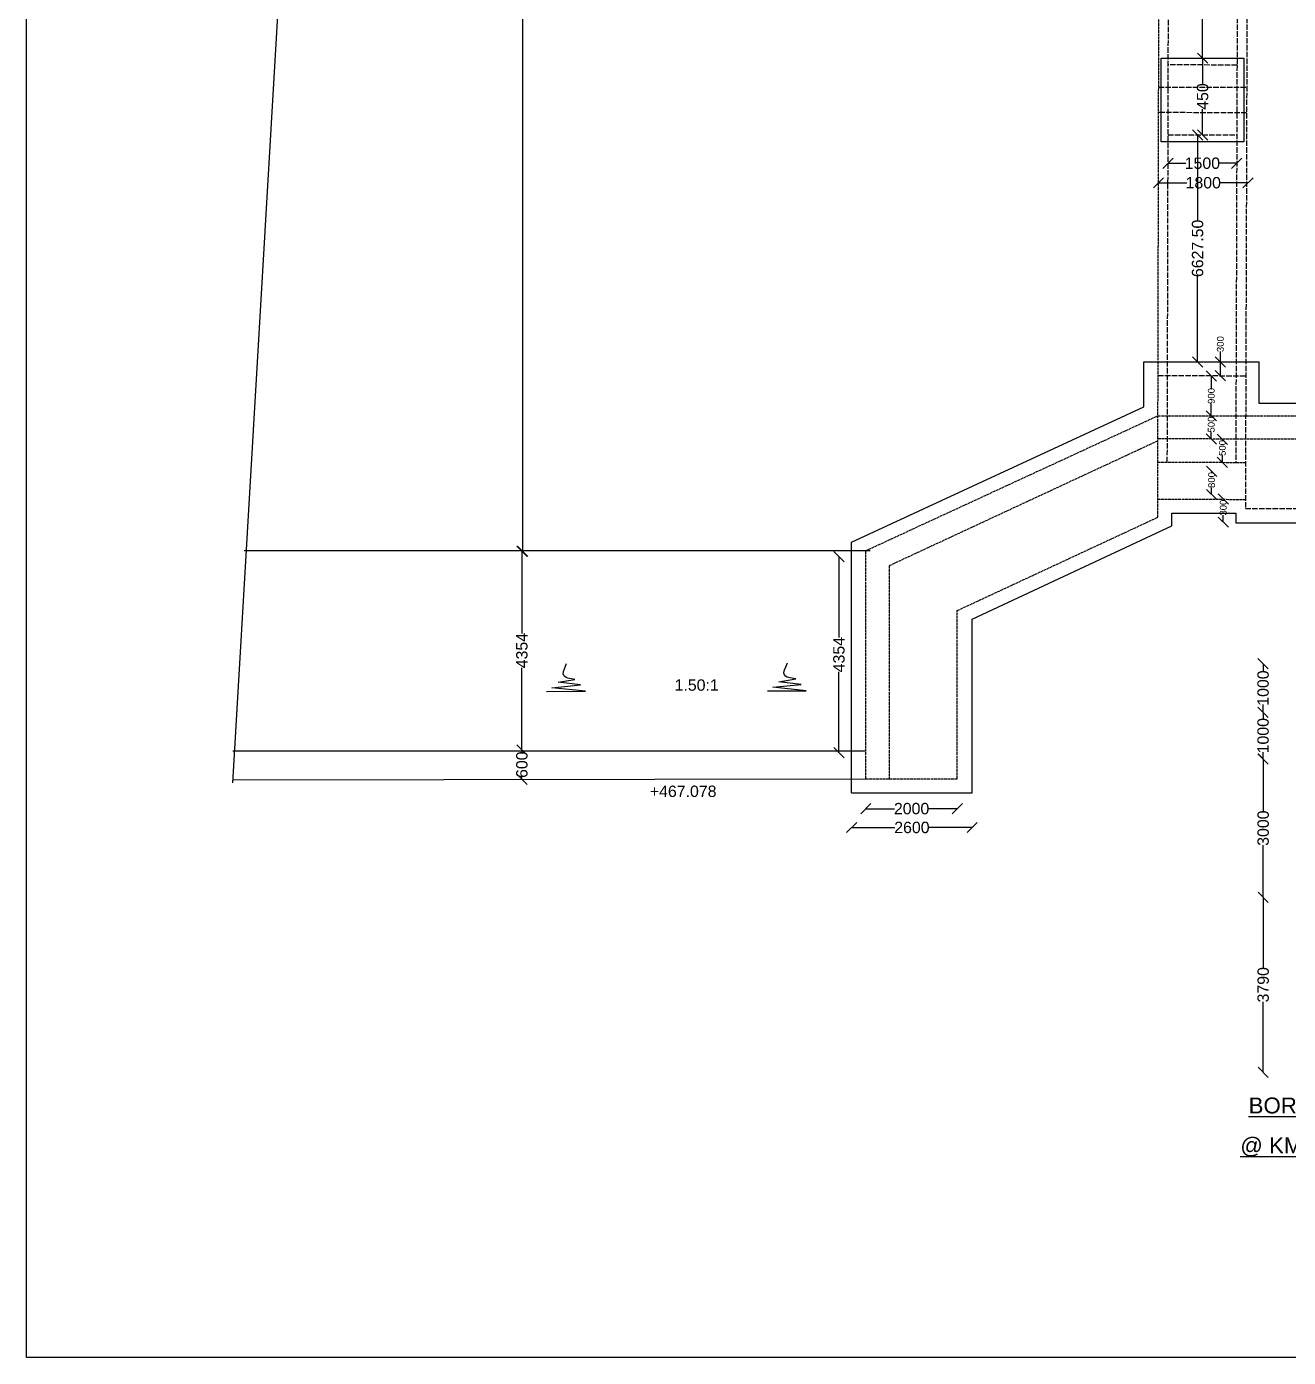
# Model space of a CAD drawing. Header units: feet. Extents: x 5124 to 2925857, y 2311 to 44697474.
# Drawn here: x 2810208 to 2837952, y 44609612 to 44638865 of the extents above; entities that cross this region are included whole.
import ezdxf

# ---------------------------------------------------------------- set-up
doc = ezdxf.new("R2010")
doc.units = ezdxf.units.FT
doc.header["$MEASUREMENT"] = 0
doc.linetypes.add('ACAD_ISO02W100', pattern=[15, 12, -3])
doc.layers.add('DRAWING', color=2, linetype='Continuous')
doc.layers.add('TEXT', color=7, linetype='Continuous')
doc.styles.add('Annotative', font='arial.ttf')
doc.styles.get("Standard").update_dxf_attribs({"font": 'arial.ttf', "height": 250})
doc.dimstyles.get("Standard").update_dxf_attribs({"dimtxt": 250, "dimasz": 225, "dimexe": 0.18, "dimexo": 0.0625, "dimgap": 0.09, "dimtad": 0, "dimdec": 0, "dimzin": 0, "dimdsep": 46, "dimtxsty": 'Standard', "dimblk": 'OBLIQUE', "dimcen": 0.09, "dimse1": 1, "dimse2": 1, "dimadec": 0, "dimazin": 0, "dimtfac": 1, "dimtdec": 0, "dimtofl": 0, "dimtmove": 0, "dimatfit": 3, "dimfxl": 1, "dimtolj": 1, "dimtzin": 0, "dimarcsym": 0})

# ---------------------------------------------------------------- blocks, each defined once
blk = doc.blocks.new('_Oblique')
at = {"color": 0, "linetype": 'ByBlock', "lineweight": -2}
blk.add_line((-0.5, -0.5), (0.5, 0.5), dxfattribs=at)
blk = doc.blocks.new('*D35')
at = {"layer": 'Defpoints', "color": 0, "transparency": 16777216}
for p in [(2820309, 44661533), (2820309, 44627333), (2821118, 44627333)]:
    blk.add_point(p, dxfattribs=at)
at = {"layer": 'TEXT', "color": 0, "lineweight": -2, "transparency": 16777216}
for p, q in [((2821118, 44661533), (2821118, 44644903)), ((2821118, 44627333), (2821118, 44643963))]:
    blk.add_line(p, q, dxfattribs=at)
at = {"layer": 'TEXT', "color": 0, "lineweight": -2, "transparency": 16777216, "xscale": 225, "yscale": 225, "zscale": 225}
for p, rotation in [((2821118, 44661533), 90), ((2821118, 44627333), 270)]:
    blk.add_blockref('_Oblique', p, dxfattribs=dict(at, rotation=rotation))
at = {"layer": 'TEXT', "color": 0, "transparency": 16777216, "insert": (2821118, 44644433), "char_height": 250, "attachment_point": 5, "rotation": 90}
blk.add_mtext('\\A1;33700', dxfattribs=at)
blk = doc.blocks.new('*D36')
at = {"layer": 'Defpoints', "color": 0, "transparency": 16777216}
for p in [(2821118, 44627333), (2821099, 44622963), (2821118, 44622963)]:
    blk.add_point(p, dxfattribs=at)
at = {"layer": 'TEXT', "color": 0, "lineweight": -2, "transparency": 16777216}
for p, q in [((2821099, 44627333), (2821099, 44625526)), ((2821099, 44622963), (2821099, 44624770))]:
    blk.add_line(p, q, dxfattribs=at)
at = {"layer": 'TEXT', "color": 0, "lineweight": -2, "transparency": 16777216, "xscale": 225, "yscale": 225, "zscale": 225}
for p, rotation in [((2821099, 44627333), 90), ((2821099, 44622963), 270)]:
    blk.add_blockref('_Oblique', p, dxfattribs=dict(at, rotation=rotation))
at = {"layer": 'TEXT', "color": 0, "transparency": 16777216, "insert": (2821099, 44625148), "char_height": 250, "attachment_point": 5, "rotation": 90}
blk.add_mtext('\\A1;4354', dxfattribs=at)
blk = doc.blocks.new('*D37')
at = {"layer": 'Defpoints', "color": 0, "transparency": 16777216}
for p in [(2821118, 44622963), (2821099, 44622318), (2821119, 44622318)]:
    blk.add_point(p, dxfattribs=at)
at = {"layer": 'TEXT', "color": 0, "lineweight": -2, "transparency": 16777216}
for p, q in [((2821099, 44622963), (2821099, 44622917)), ((2821099, 44622318), (2821099, 44622364))]:
    blk.add_line(p, q, dxfattribs=at)
at = {"layer": 'TEXT', "color": 0, "lineweight": -2, "transparency": 16777216, "xscale": 225, "yscale": 225, "zscale": 225}
for p, rotation in [((2821099, 44622963), 90), ((2821099, 44622318), 270)]:
    blk.add_blockref('_Oblique', p, dxfattribs=dict(at, rotation=rotation))
at = {"layer": 'TEXT', "color": 0, "transparency": 16777216, "insert": (2821099, 44622640), "char_height": 250, "attachment_point": 5, "rotation": 90}
blk.add_mtext('\\A1;600', dxfattribs=at)
blk = doc.blocks.new('*D38')
at = {"layer": 'Defpoints', "color": 0, "transparency": 16777216}
for p in [(2827704, 44627216), (2828070, 44627216), (2827704, 44622905)]:
    blk.add_point(p, dxfattribs=at)
at = {"layer": 'TEXT', "color": 0, "lineweight": -2, "transparency": 16777216}
for p, q in [((2828070, 44627216), (2828070, 44625438)), ((2828070, 44622905), (2828070, 44624682))]:
    blk.add_line(p, q, dxfattribs=at)
at = {"layer": 'TEXT', "color": 0, "lineweight": -2, "transparency": 16777216, "xscale": 225, "yscale": 225, "zscale": 225}
for p, rotation in [((2828070, 44627216), 90), ((2828070, 44622905), 270)]:
    blk.add_blockref('_Oblique', p, dxfattribs=dict(at, rotation=rotation))
at = {"layer": 'TEXT', "color": 0, "transparency": 16777216, "insert": (2828070, 44625060), "char_height": 250, "attachment_point": 5, "rotation": 90}
blk.add_mtext('\\A1;4354', dxfattribs=at)
blk = doc.blocks.new('*D39')
at = {"layer": 'Defpoints', "color": 0, "transparency": 16777216}
for p in [(2828662, 44622329), (2830672, 44622329), (2830672, 44621674)]:
    blk.add_point(p, dxfattribs=at)
at = {"layer": 'TEXT', "color": 0, "lineweight": -2, "transparency": 16777216}
for p, q in [((2828662, 44621674), (2829292, 44621674)), ((2830672, 44621674), (2830042, 44621674))]:
    blk.add_line(p, q, dxfattribs=at)
at = {"layer": 'TEXT', "color": 0, "lineweight": -2, "transparency": 16777216, "xscale": 225, "yscale": 225, "zscale": 225, "rotation": 180}
blk.add_blockref('_Oblique', (2828662, 44621674), dxfattribs=at)
at = {"layer": 'TEXT', "color": 0, "lineweight": -2, "transparency": 16777216, "xscale": 225, "yscale": 225, "zscale": 225}
blk.add_blockref('_Oblique', (2830672, 44621674), dxfattribs=at)
at = {"layer": 'TEXT', "color": 0, "transparency": 16777216, "insert": (2829667, 44621674), "char_height": 250, "attachment_point": 5}
blk.add_mtext('\\A1;2000', dxfattribs=at)
blk = doc.blocks.new('*D40')
at = {"layer": 'Defpoints', "color": 0, "transparency": 16777216}
for p in [(2828347, 44622019), (2831000, 44622019), (2828347, 44621260)]:
    blk.add_point(p, dxfattribs=at)
at = {"layer": 'TEXT', "color": 0, "lineweight": -2, "transparency": 16777216}
for p, q in [((2828347, 44621260), (2829298, 44621260)), ((2831000, 44621260), (2830049, 44621260))]:
    blk.add_line(p, q, dxfattribs=at)
at = {"layer": 'TEXT', "color": 0, "lineweight": -2, "transparency": 16777216, "xscale": 225, "yscale": 225, "zscale": 225, "rotation": 180}
blk.add_blockref('_Oblique', (2828347, 44621260), dxfattribs=at)
at = {"layer": 'TEXT', "color": 0, "lineweight": -2, "transparency": 16777216, "xscale": 225, "yscale": 225, "zscale": 225}
blk.add_blockref('_Oblique', (2831000, 44621260), dxfattribs=at)
at = {"layer": 'TEXT', "color": 0, "transparency": 16777216, "insert": (2829674, 44621260), "char_height": 250, "attachment_point": 5}
blk.add_mtext('\\A1;2600', dxfattribs=at)
blk = doc.blocks.new('*D45')
at = {"layer": 'Defpoints', "color": 0, "transparency": 16777216}
for p in [(2836080, 44643523), (2836066, 44638171), (2836066, 44638171)]:
    blk.add_point(p, dxfattribs=at)
at = {"layer": 'TEXT', "color": 0, "lineweight": -2, "transparency": 16777216}
for p, q in [((2836066, 44643523), (2836066, 44641464)), ((2836066, 44638171), (2836066, 44640231))]:
    blk.add_line(p, q, dxfattribs=at)
at = {"layer": 'TEXT', "color": 0, "lineweight": -2, "transparency": 16777216, "xscale": 225, "yscale": 225, "zscale": 225}
for p, rotation in [((2836066, 44643523), 90), ((2836066, 44638171), 270)]:
    blk.add_blockref('_Oblique', p, dxfattribs=dict(at, rotation=rotation))
at = {"layer": 'TEXT', "color": 0, "transparency": 16777216, "insert": (2836066, 44640847), "char_height": 250, "attachment_point": 5, "rotation": 90}
blk.add_mtext('\\A1;6627.50', dxfattribs=at)
blk = doc.blocks.new('*D46')
at = {"layer": 'Defpoints', "color": 0, "transparency": 16777216}
for p in [(2836066, 44638171), (2836061, 44636485), (2836066, 44636485)]:
    blk.add_point(p, dxfattribs=at)
at = {"layer": 'TEXT', "color": 0, "lineweight": -2, "transparency": 16777216}
for p, q in [((2836066, 44638171), (2836066, 44637609)), ((2836066, 44636485), (2836066, 44637047))]:
    blk.add_line(p, q, dxfattribs=at)
at = {"layer": 'TEXT', "color": 0, "lineweight": -2, "transparency": 16777216, "xscale": 225, "yscale": 225, "zscale": 225}
for p, rotation in [((2836066, 44638171), 90), ((2836066, 44636485), 270)]:
    blk.add_blockref('_Oblique', p, dxfattribs=dict(at, rotation=rotation))
at = {"layer": 'TEXT', "color": 0, "transparency": 16777216, "insert": (2836066, 44637328), "char_height": 250, "attachment_point": 5, "rotation": 90}
blk.add_mtext('\\A1;450', dxfattribs=at)
blk = doc.blocks.new('*D47')
at = {"layer": 'Defpoints', "color": 0, "transparency": 16777216}
for p in [(2835095, 44635432), (2837065, 44635432), (2837065, 44635432)]:
    blk.add_point(p, dxfattribs=at)
at = {"layer": 'TEXT', "color": 0, "lineweight": -2, "transparency": 16777216}
for p, q in [((2835095, 44635432), (2835719, 44635432)), ((2837065, 44635432), (2836441, 44635432))]:
    blk.add_line(p, q, dxfattribs=at)
at = {"layer": 'TEXT', "color": 0, "lineweight": -2, "transparency": 16777216, "xscale": 225, "yscale": 225, "zscale": 225, "rotation": 180}
blk.add_blockref('_Oblique', (2835095, 44635432), dxfattribs=at)
at = {"layer": 'TEXT', "color": 0, "lineweight": -2, "transparency": 16777216, "xscale": 225, "yscale": 225, "zscale": 225}
blk.add_blockref('_Oblique', (2837065, 44635432), dxfattribs=at)
at = {"layer": 'TEXT', "color": 0, "transparency": 16777216, "insert": (2836080, 44635432), "char_height": 250, "attachment_point": 5}
blk.add_mtext('\\A1;1800', dxfattribs=at)
blk = doc.blocks.new('*D48')
at = {"layer": 'Defpoints', "color": 0, "transparency": 16777216}
for p in [(2835306, 44635865), (2836815, 44635861), (2836815, 44635861)]:
    blk.add_point(p, dxfattribs=at)
at = {"layer": 'TEXT', "color": 0, "lineweight": -2, "transparency": 16777216}
for p, q in [((2835306, 44635861), (2835699, 44635861)), ((2836815, 44635861), (2836422, 44635861))]:
    blk.add_line(p, q, dxfattribs=at)
at = {"layer": 'TEXT', "color": 0, "lineweight": -2, "transparency": 16777216, "xscale": 225, "yscale": 225, "zscale": 225, "rotation": 180}
blk.add_blockref('_Oblique', (2835306, 44635861), dxfattribs=at)
at = {"layer": 'TEXT', "color": 0, "lineweight": -2, "transparency": 16777216, "xscale": 225, "yscale": 225, "zscale": 225}
blk.add_blockref('_Oblique', (2836815, 44635861), dxfattribs=at)
at = {"layer": 'TEXT', "color": 0, "transparency": 16777216, "insert": (2836061, 44635861), "char_height": 250, "attachment_point": 5}
blk.add_mtext('\\A1;1500', dxfattribs=at)
blk = doc.blocks.new('*D49')
at = {"layer": 'Defpoints', "color": 0, "transparency": 16777216}
for p in [(2836066, 44636485), (2835956, 44631495), (2836066, 44631495)]:
    blk.add_point(p, dxfattribs=at)
at = {"layer": 'TEXT', "color": 0, "lineweight": -2, "transparency": 16777216}
for p, q in [((2835956, 44636485), (2835956, 44634607)), ((2835956, 44631495), (2835956, 44633374))]:
    blk.add_line(p, q, dxfattribs=at)
at = {"layer": 'TEXT', "color": 0, "lineweight": -2, "transparency": 16777216, "xscale": 225, "yscale": 225, "zscale": 225}
for p, rotation in [((2835956, 44636485), 90), ((2835956, 44631495), 270)]:
    blk.add_blockref('_Oblique', p, dxfattribs=dict(at, rotation=rotation))
at = {"layer": 'TEXT', "color": 0, "transparency": 16777216, "insert": (2835956, 44633990), "char_height": 250, "attachment_point": 5, "rotation": 90}
blk.add_mtext('\\A1;6627.50', dxfattribs=at)
blk = doc.blocks.new('*D50')
at = {"layer": 'Defpoints', "color": 0, "transparency": 16777216}
for p in [(2836456, 44631495), (2836456, 44631495), (2836456, 44631192)]:
    blk.add_point(p, dxfattribs=at)
at = {"layer": 'TEXT', "color": 0, "lineweight": -2, "transparency": 16777216}
for p, q in [((2836456, 44631495), (2836456, 44631720)), ((2836456, 44631192), (2836456, 44631495))]:
    blk.add_line(p, q, dxfattribs=at)
at = {"layer": 'TEXT', "color": 0, "lineweight": -2, "transparency": 16777216, "xscale": 225, "yscale": 225, "zscale": 225}
for p, rotation in [((2836456, 44631495), 90), ((2836456, 44631192), 270)]:
    blk.add_blockref('_Oblique', p, dxfattribs=dict(at, rotation=rotation))
at = {"layer": 'TEXT', "color": 0, "transparency": 16777216, "insert": (2836456, 44631886), "char_height": 150, "attachment_point": 5, "rotation": 90, "style": 'Annotative'}
blk.add_mtext('\\A1;300', dxfattribs=at)
blk = doc.blocks.new('*D51')
at = {"layer": 'Defpoints', "color": 0, "transparency": 16777216}
for p in [(2836257, 44631183), (2836454, 44631183), (2836454, 44630310)]:
    blk.add_point(p, dxfattribs=at)
at = {"layer": 'TEXT', "color": 0, "lineweight": -2, "transparency": 16777216}
for p, q in [((2836257, 44631183), (2836257, 44630912)), ((2836257, 44630310), (2836257, 44630581))]:
    blk.add_line(p, q, dxfattribs=at)
at = {"layer": 'TEXT', "color": 0, "lineweight": -2, "transparency": 16777216, "xscale": 225, "yscale": 225, "zscale": 225}
for p, rotation in [((2836257, 44631183), 90), ((2836257, 44630310), 270)]:
    blk.add_blockref('_Oblique', p, dxfattribs=dict(at, rotation=rotation))
at = {"layer": 'TEXT', "color": 0, "transparency": 16777216, "insert": (2836257, 44630746), "char_height": 150, "attachment_point": 5, "rotation": 90, "style": 'Annotative'}
blk.add_mtext('\\A1;900', dxfattribs=at)
blk = doc.blocks.new('*D52')
at = {"layer": 'Defpoints', "color": 0, "transparency": 16777216}
for p in [(2836257, 44630310), (2836256, 44629800), (2836256, 44629800)]:
    blk.add_point(p, dxfattribs=at)
at = {"layer": 'TEXT', "color": 0, "lineweight": -2, "transparency": 16777216}
for p, q in [((2836256, 44630310), (2836256, 44630283)), ((2836256, 44629800), (2836256, 44629952))]:
    blk.add_line(p, q, dxfattribs=at)
at = {"layer": 'TEXT', "color": 0, "lineweight": -2, "transparency": 16777216, "xscale": 225, "yscale": 225, "zscale": 225}
for p, rotation in [((2836256, 44630310), 90), ((2836256, 44629800), 270)]:
    blk.add_blockref('_Oblique', p, dxfattribs=dict(at, rotation=rotation))
at = {"layer": 'TEXT', "color": 0, "transparency": 16777216, "insert": (2836256, 44630118), "char_height": 150, "attachment_point": 5, "rotation": 90, "style": 'Annotative'}
blk.add_mtext('\\A1;500', dxfattribs=at)
blk = doc.blocks.new('*D56')
at = {"layer": 'Defpoints', "color": 0, "transparency": 16777216}
for p in [(2836502, 44629795), (2836501, 44629285), (2836501, 44629285)]:
    blk.add_point(p, dxfattribs=at)
at = {"layer": 'TEXT', "color": 0, "lineweight": -2, "transparency": 16777216}
for p, q in [((2836501, 44629795), (2836501, 44629769)), ((2836501, 44629285), (2836501, 44629438))]:
    blk.add_line(p, q, dxfattribs=at)
at = {"layer": 'TEXT', "color": 0, "lineweight": -2, "transparency": 16777216, "xscale": 225, "yscale": 225, "zscale": 225}
for p, rotation in [((2836501, 44629795), 90), ((2836501, 44629285), 270)]:
    blk.add_blockref('_Oblique', p, dxfattribs=dict(at, rotation=rotation))
at = {"layer": 'TEXT', "color": 0, "transparency": 16777216, "insert": (2836501, 44629603), "char_height": 150, "attachment_point": 5, "rotation": 90, "style": 'Annotative'}
blk.add_mtext('\\A1;500', dxfattribs=at)
blk = doc.blocks.new('*D57')
at = {"layer": 'Defpoints', "color": 0, "transparency": 16777216}
for p in [(2836264, 44629091), (2836264, 44628581), (2836264, 44628581)]:
    blk.add_point(p, dxfattribs=at)
at = {"layer": 'TEXT', "color": 0, "lineweight": -2, "transparency": 16777216}
for p, q in [((2836264, 44629091), (2836264, 44629065)), ((2836264, 44628581), (2836264, 44628733))]:
    blk.add_line(p, q, dxfattribs=at)
at = {"layer": 'TEXT', "color": 0, "lineweight": -2, "transparency": 16777216, "xscale": 225, "yscale": 225, "zscale": 225}
for p, rotation in [((2836264, 44629091), 90), ((2836264, 44628581), 270)]:
    blk.add_blockref('_Oblique', p, dxfattribs=dict(at, rotation=rotation))
at = {"layer": 'TEXT', "color": 0, "transparency": 16777216, "insert": (2836264, 44628899), "char_height": 150, "attachment_point": 5, "rotation": 90, "style": 'Annotative'}
blk.add_mtext('\\A1;800', dxfattribs=at)
blk = doc.blocks.new('*D58')
at = {"layer": 'Defpoints', "color": 0, "transparency": 16777216}
for p in [(2836521, 44628483), (2836520, 44627973), (2836520, 44627973)]:
    blk.add_point(p, dxfattribs=at)
at = {"layer": 'TEXT', "color": 0, "lineweight": -2, "transparency": 16777216}
for p, q in [((2836520, 44628483), (2836520, 44628456)), ((2836520, 44627973), (2836520, 44628125))]:
    blk.add_line(p, q, dxfattribs=at)
at = {"layer": 'TEXT', "color": 0, "lineweight": -2, "transparency": 16777216, "xscale": 225, "yscale": 225, "zscale": 225}
for p, rotation in [((2836520, 44628483), 90), ((2836520, 44627973), 270)]:
    blk.add_blockref('_Oblique', p, dxfattribs=dict(at, rotation=rotation))
at = {"layer": 'TEXT', "color": 0, "transparency": 16777216, "insert": (2836520, 44628291), "char_height": 150, "attachment_point": 5, "rotation": 90, "style": 'Annotative'}
blk.add_mtext('\\A1;300', dxfattribs=at)
blk = doc.blocks.new('*D110')
at = {"layer": 'Defpoints', "color": 0, "transparency": 16777216}
for p in [(2837398, 44619727), (2838173, 44619727), (2838173, 44615880)]:
    blk.add_point(p, dxfattribs=at)
at = {"layer": 'TEXT', "color": 0, "lineweight": -2, "transparency": 16777216}
for p, q in [((2837398, 44619727), (2837398, 44618176)), ((2837398, 44615880), (2837398, 44617430))]:
    blk.add_line(p, q, dxfattribs=at)
at = {"layer": 'TEXT', "color": 0, "lineweight": -2, "transparency": 16777216, "xscale": 225, "yscale": 225, "zscale": 225}
for p, rotation in [((2837398, 44619727), 90), ((2837398, 44615880), 270)]:
    blk.add_blockref('_Oblique', p, dxfattribs=dict(at, rotation=rotation))
at = {"layer": 'TEXT', "color": 0, "transparency": 16777216, "insert": (2837398, 44617803), "char_height": 250, "attachment_point": 5, "rotation": 90}
blk.add_mtext('\\A1;3790', dxfattribs=at)
blk = doc.blocks.new('*D111')
at = {"layer": 'Defpoints', "color": 0, "transparency": 16777216}
for p in [(2837398, 44622765), (2837398, 44622765), (2837398, 44619727)]:
    blk.add_point(p, dxfattribs=at)
at = {"layer": 'TEXT', "color": 0, "lineweight": -2, "transparency": 16777216}
for p, q in [((2837398, 44622765), (2837398, 44621619)), ((2837398, 44619727), (2837398, 44620873))]:
    blk.add_line(p, q, dxfattribs=at)
at = {"layer": 'TEXT', "color": 0, "lineweight": -2, "transparency": 16777216, "xscale": 225, "yscale": 225, "zscale": 225}
for p, rotation in [((2837398, 44622765), 90), ((2837398, 44619727), 270)]:
    blk.add_blockref('_Oblique', p, dxfattribs=dict(at, rotation=rotation))
at = {"layer": 'TEXT', "color": 0, "transparency": 16777216, "insert": (2837398, 44621246), "char_height": 250, "attachment_point": 5, "rotation": 90}
blk.add_mtext('\\A1;3000', dxfattribs=at)
blk = doc.blocks.new('*D112')
at = {"layer": 'Defpoints', "color": 0, "transparency": 16777216}
for p in [(2837396, 44623791), (2837398, 44623791), (2837398, 44622765)]:
    blk.add_point(p, dxfattribs=at)
at = {"layer": 'TEXT', "color": 0, "lineweight": -2, "transparency": 16777216}
for p, q in [((2837396, 44623791), (2837396, 44623639)), ((2837396, 44622765), (2837396, 44622917))]:
    blk.add_line(p, q, dxfattribs=at)
at = {"layer": 'TEXT', "color": 0, "lineweight": -2, "transparency": 16777216, "xscale": 225, "yscale": 225, "zscale": 225}
for p, rotation in [((2837396, 44623791), 90), ((2837396, 44622765), 270)]:
    blk.add_blockref('_Oblique', p, dxfattribs=dict(at, rotation=rotation))
at = {"layer": 'TEXT', "color": 0, "transparency": 16777216, "insert": (2837396, 44623278), "char_height": 250, "attachment_point": 5, "rotation": 90}
blk.add_mtext('\\A1;1000', dxfattribs=at)
blk = doc.blocks.new('*D113')
at = {"layer": 'Defpoints', "color": 0, "transparency": 16777216}
for p in [(2837396, 44624860), (2837398, 44624860), (2837398, 44623791)]:
    blk.add_point(p, dxfattribs=at)
at = {"layer": 'TEXT', "color": 0, "lineweight": -2, "transparency": 16777216}
for p, q in [((2837396, 44624860), (2837396, 44624687)), ((2837396, 44623791), (2837396, 44623964))]:
    blk.add_line(p, q, dxfattribs=at)
at = {"layer": 'TEXT', "color": 0, "lineweight": -2, "transparency": 16777216, "xscale": 225, "yscale": 225, "zscale": 225}
for p, rotation in [((2837396, 44624860), 90), ((2837396, 44623791), 270)]:
    blk.add_blockref('_Oblique', p, dxfattribs=dict(at, rotation=rotation))
at = {"layer": 'TEXT', "color": 0, "transparency": 16777216, "insert": (2837396, 44624325), "char_height": 250, "attachment_point": 5, "rotation": 90}
blk.add_mtext('\\A1;1000', dxfattribs=at)

msp = doc.modelspace()

# ---------------------------------------------------------------- linework, layer by layer
at = {"layer": 'DRAWING', "color": 0}
msp.add_lwpolyline([(2810208.4, 44697474.4), (2925812.5, 44697474.4), (2925812.5, 44609612.5), (2810208.4, 44609612.5)], close=True, dxfattribs=at)
for points in [[(2817831.7, 44675503.1), (2816299.7, 44648970.2), (2816153.3, 44648902.5), (2816420.6, 44648792.2), (2816286.4, 44648744.4), (2814736.2, 44622243.6)], [(2828347, 44622018.9), (2831000.1, 44622018.9), (2831000.1, 44625840.2), (2835390.9, 44627889.9), (2835390.9, 44628170.6), (2836798.5, 44628170.6), (2836798.5, 44627956.5), (2840964.8, 44627956.5), (2840964.8, 44629017.6), (2842493.1, 44629017.6), (2842532.3, 44644466.6)], [(2828347, 44622018.9), (2828347, 44627533.2), (2834775.2, 44630504.6), (2834775.2, 44631495.2), (2837304.9, 44631495.2), (2837304.9, 44630586.6), (2839391.7, 44630586.6), (2839424.8, 44644445.9)], [(2814740, 44622308.7), (2828661.6, 44622328.9)]]:
    msp.add_lwpolyline(points, dxfattribs=at)
at = {"layer": 'DRAWING', "color": 0, "linetype": 'ACAD_ISO02W100', "ltscale": 5}
for points in [[(2828661.6, 44622328.9), (2830672.5, 44622328.9), (2830672.5, 44626029.3), (2835079.6, 44628079.6), (2835114.5, 44644461.3)], [(2828661.6, 44622328.9), (2828661.6, 44627345.9), (2835083.6, 44630311.5), (2884850.1, 44630247), (2894466.6, 44627277.9), (2894466.6, 44623518.4), (2892837.1, 44623518.4), (2892837.1, 44626092.9), (2884809.4, 44628564.8)], [(2835076.3, 44629756.1), (2829176.4, 44627013.7), (2829176.4, 44622316.8)], [(2893948.4, 44623518.4), (2893948.4, 44626914.5), (2884797.2, 44629757.2), (2835087.1, 44629801.1)], [(2835082.2, 44629291.7), (2837009.2, 44629285.7)], [(2835080.4, 44628478.7), (2837006.7, 44628472.6)]]:
    msp.add_lwpolyline(points, dxfattribs=at)
at = {"layer": 'DRAWING', "color": 0, "linetype": 'ACAD_ISO02W100', "ltscale": 10}
for points in [[(2835289.8, 44629291.1), (2835326.5, 44644458.6)], [(2836842.4, 44644461.5), (2836794.6, 44629286.3)], [(2837057.1, 44644461.9), (2837006, 44628270.4), (2840662.4, 44628270.4), (2840710.8, 44644468.8)], [(2836822.1, 44638019.5), (2835311, 44638023.1)], [(2835099.8, 44637536.5), (2837035.2, 44637530.4)], [(2837033.5, 44636970.7), (2835098.6, 44636974.9)], [(2835307.2, 44636487.8), (2836817.3, 44636483.1)], [(2835086.2, 44631196.5), (2837015.2, 44631190.4)]]:
    msp.add_lwpolyline(points, dxfattribs=at)
at = {"layer": 'DRAWING', "color": 0, "ltscale": 10}
msp.add_lwpolyline([(2835157.4, 44638171), (2836974.6, 44638171), (2836974.6, 44636333.6), (2835157.4, 44636333.6)], close=True, dxfattribs=at)
at = {"layer": 'DRAWING', "color": 0}
for points in [[(2821642.2, 44624252.8), (2822496.2, 44624254.5), (2821758.9, 44624331.6), (2822386.8, 44624392.6), (2821895.3, 44624451.7), (2822264.7, 44624512.6), (2822108.7, 44624543.2, -0.2755658), (2822002.8, 44624638.1), (2822010.1, 44624688.3), (2822081.7, 44624866.1)], [(2826496.8, 44624265.5), (2827350.8, 44624267.3), (2826613.5, 44624344.4), (2827241.4, 44624405.4), (2826749.9, 44624464.5), (2827119.3, 44624525.4), (2826963.3, 44624556, -0.2755658), (2826857.4, 44624650.9), (2826864.7, 44624701.1), (2826936.3, 44624878.9)]]:
    msp.add_lwpolyline(points, format="xyb", dxfattribs=at)
at = {"layer": 'TEXT', "color": 0}
for points in [[(2814990.9, 44627352.1), (2828756.4, 44627352.1)], [(2828646.2, 44622939), (2814744.1, 44622939)]]:
    msp.add_lwpolyline(points, dxfattribs=at)

# ---------------------------------------------------------------- texts
for s, height, p in [('1.50:1', 250, (2824456.4, 44624267)), ('+467.078', 250, (2823911.3, 44621931.1)), ('%%UBORE HOLE ', 350, (2837078, 44614974.9)), ('%%U@ KM 254.030 ', 350, (2836894.7, 44614096.1))]:
    msp.add_text(s, height=height, dxfattribs=at).set_placement(p)

# ---------------------------------------------------------------- dimensions: what is measured, and where the dimension line sits
for base, p1, p2, text, picture, middle in [((2821118, 44627333.2), (2820309.2, 44661533.2), (2820309.2, 44627333.2), '33700', '*D35', (2821118, 44644433.2)), ((2836066, 44638171), (2836079.7, 44643523.4), (2836066, 44638171), '6627.50', '*D45', (2836066, 44640847.2)), ((2836066, 44636485.5), (2836066, 44638171), (2836060.7, 44636485.5), '450', '*D46', (2836066, 44637328.2)), ((2835956.2, 44631495.2), (2836066, 44636485.5), (2836066, 44631495.2), '6627.50', '*D49', (2835956.2, 44633990.3)), ((2821099.3, 44622962.6), (2821118, 44627333.2), (2821118, 44622962.6), '4354', '*D36', (2821099.3, 44625147.9)), ((2828069.6, 44627215.6), (2827704, 44622904.5), (2827704, 44627215.6), '4354', '*D38', (2828069.6, 44625060.1)), ((2837396.2, 44624859.7), (2837398.1, 44623791.1), (2837398.1, 44624859.7), '1000', '*D113', (2837396.2, 44624325.4)), ((2837395.5, 44623791.1), (2837398.1, 44622764.6), (2837398.1, 44623791.1), '1000', '*D112', (2837395.5, 44623277.8)), ((2821099.3, 44622318), (2821118, 44622962.6), (2821119, 44622318), '600', '*D37', (2821099.3, 44622640.3)), ((2837398.1, 44622764.6), (2837398.1, 44619726.7), (2837398.1, 44622764.6), '3000', '*D111', (2837398.1, 44621245.6)), ((2837398.1, 44619726.7), (2838173.3, 44615879.9), (2838173.3, 44619726.7), '3790', '*D110', (2837398.1, 44617803.3))]:
    dim = msp.add_linear_dim(base=base, p1=p1, p2=p2, angle=90, text=text, dimstyle='Standard', dxfattribs=at)
    dim.commit()
    dim.dimension.update_dxf_attribs({"geometry": picture, "text_midpoint": middle})
for base, p1, p2, text, picture, middle in [((2836815.3, 44635860.7), (2835305.7, 44635865.5), (2836815.3, 44635860.7), '1500', '*D48', (2836060.5, 44635860.7)), ((2837064.7, 44635432.3), (2835095.3, 44635432.2), (2837064.7, 44635432.2), '1800', '*D47', (2836080, 44635432.3)), ((2830672.5, 44621674.2), (2828661.6, 44622328.9), (2830672.5, 44622328.9), '2000', '*D39', (2829667, 44621674.2)), ((2828347, 44621259.7), (2831000.1, 44622018.9), (2828347, 44622018.9), '2600', '*D40', (2829673.5, 44621259.7))]:
    dim = msp.add_linear_dim(base=base, p1=p1, p2=p2, text=text, dimstyle='Standard', dxfattribs=at)
    dim.commit()
    dim.dimension.update_dxf_attribs({"geometry": picture, "text_midpoint": middle})
for base, p1, p2, text, picture, middle in [((2836455.5, 44631495.2), (2836455.5, 44631192.1), (2836455.5, 44631495.2), '300', '*D50', (2836455.5, 44631885.7)), ((2836256.8, 44631182.9), (2836454, 44630309.7), (2836454, 44631182.9), '900', '*D51', (2836256.8, 44630746.3))]:
    dim = msp.add_linear_dim(base=base, p1=p1, p2=p2, angle=90, text=text, dimstyle='Standard', override={"dimtxt": 150, "dimtxsty": 'Annotative'}, dxfattribs=at)
    dim.commit()
    dim.dimension.update_dxf_attribs({"geometry": picture, "text_midpoint": middle})
for base, p1, p2, text, picture, middle in [((2836256.3, 44629800), (2836256.8, 44630309.7), (2836256.3, 44629800), '500', '*D52', (2836256.3, 44630117.7)), ((2836501.1, 44629285.5), (2836501.6, 44629795.1), (2836501.1, 44629285.5), '500', '*D56', (2836501.1, 44629603.1)), ((2836264, 44628581.3), (2836264.5, 44629091), (2836264, 44628581.3), '800', '*D57', (2836264, 44628898.9)), ((2836520.4, 44627973.2), (2836520.9, 44628482.8), (2836520.4, 44627973.2), '300', '*D58', (2836520.4, 44628290.8))]:
    dim = msp.add_linear_dim(base=base, p1=p1, p2=p2, angle=90, text=text, dimstyle='Standard', override={"dimtxt": 150, "dimtxsty": 'Annotative'}, dxfattribs=at)
    dim.commit()
    dim.dimension.update_dxf_attribs({"geometry": picture, "text_midpoint": middle, "dimtype": 160})

doc.saveas('drawing.dxf')
